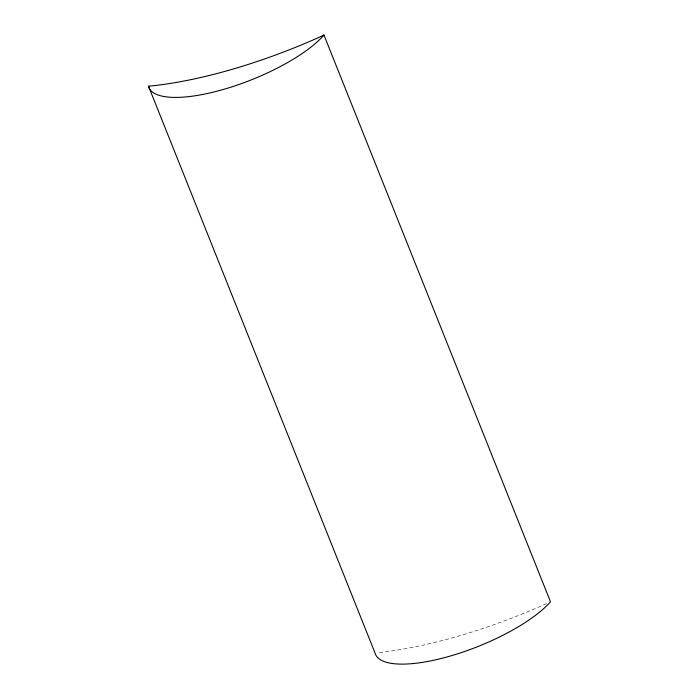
<?xml version="1.0" encoding="UTF-8"?>
<svg xmlns="http://www.w3.org/2000/svg" width="699" height="699" viewBox="0 0 699 699"><rect width="100%" height="100%" fill="white"/><g stroke="black" fill="none" stroke-linecap="round" stroke-linejoin="round"><path stroke-width="0.52" stroke-dasharray="3.5 2.62" d="M546.557 603.587A218.105 68.668 -21.8 0 1 377.102 652.726"/><path stroke-width="1.05" d="M323.925 34.95L550.506 601.795A98.445 31.001 -21.8 0 1 450.899 655.863A98.445 31.001 -21.8 0 1 375.014 652.936L148.494 86.222A218.105 68.668 -21.8 0 0 323.987 35.09A98.445 31.001 -21.8 0 1 224.379 89.157A98.445 31.001 -21.8 0 1 148.494 86.222"/></g></svg>
